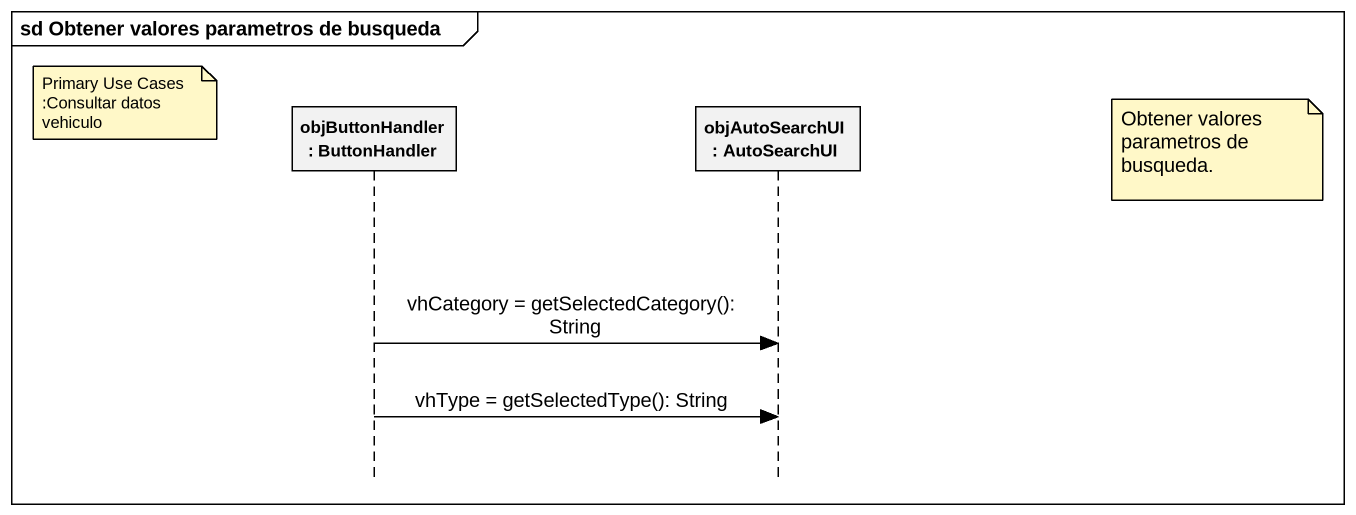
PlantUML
@startuml
mainframe sd Obtener valores parametros de busqueda
hide footbox
participant "objButtonHandler : ButtonHandler" as objButtonHandler
participant "objAutoSearchUI : AutoSearchUI" as objAutoSearchUI

note left of objButtonHandler : Primary Use Cases :Consultar datos vehiculo
note right of objAutoSearchUI : Obtener valores parametros de busqueda.
objButtonHandler -> objAutoSearchUI : vhCategory = getSelectedCategory(): String
objButtonHandler -> objAutoSearchUI : vhType = getSelectedType(): String
@enduml
